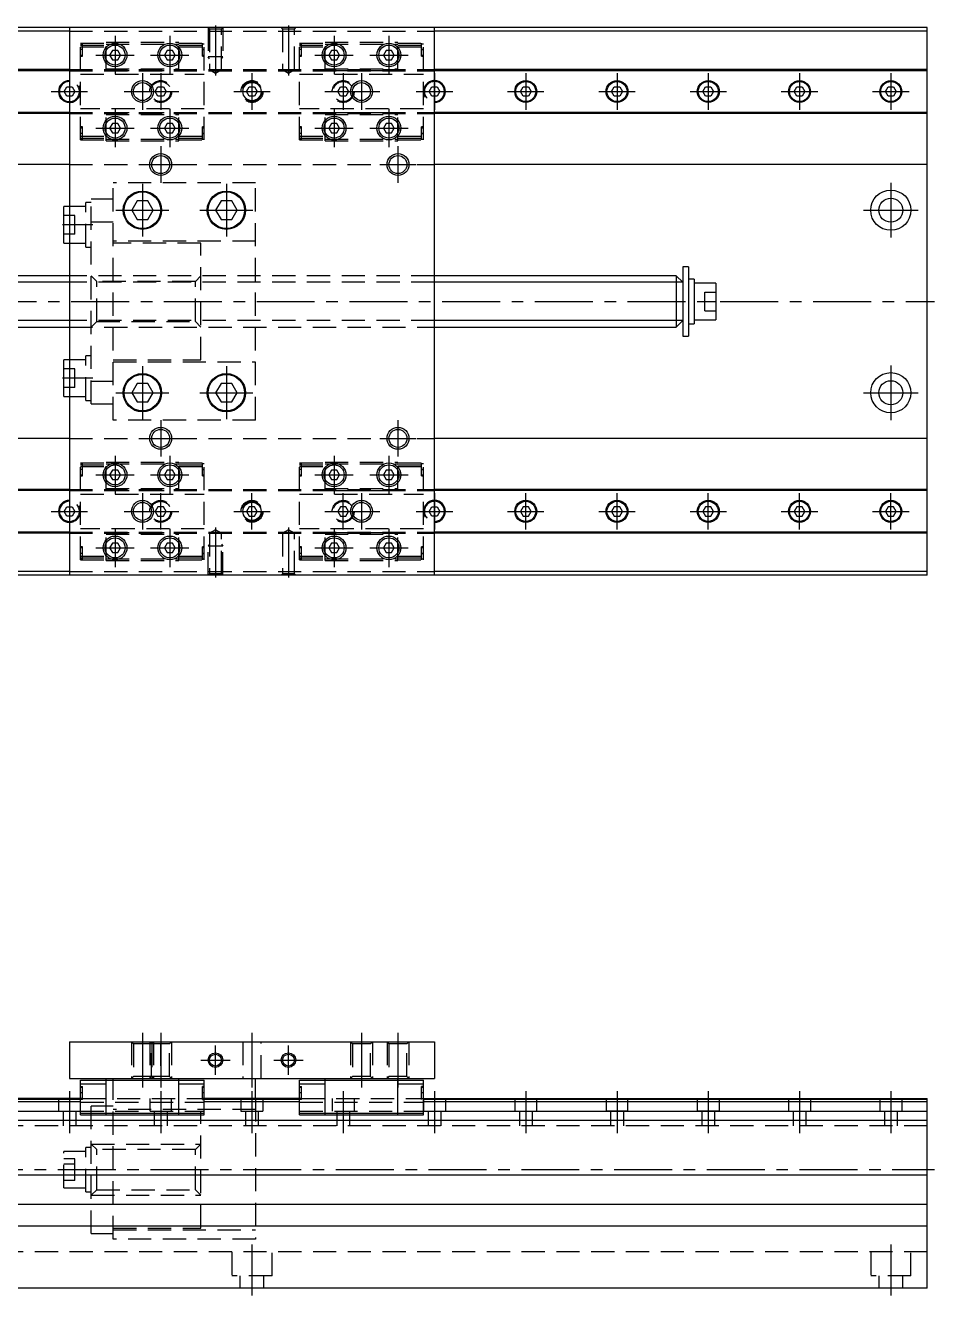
# Model space of a CAD drawing. Extents: x -2 to 749, y -8 to 363.
# Drawn here: x 500.3 to 749.4, y 15.5 to 363.4 of the extents above; entities that cross this region are included whole.
import ezdxf

# ---------------------------------------------------------------- set-up
doc = ezdxf.new("R2010")
doc.units = 0
doc.header["$LTSCALE"] = 0.5
doc.linetypes.add('CENTER', pattern=[50.8, 31.75, -6.35, 6.35, -6.35])
doc.linetypes.add('DASHED', pattern=[19.05, 12.7, -6.35])
for name, color, linetype in [('MSM_CENTER', 1, 'CENTER'), ('MSM_CONTINUOUS', 7, 'CONTINUOUS'), ('MSM_DASHED', 4, 'DASHED'), ('MSM_NARROW', 5, 'CONTINUOUS')]:
    doc.layers.add(name, color=color, linetype=linetype)

msp = doc.modelspace()

# ---------------------------------------------------------------- linework, layer by layer
at = {"layer": 'MSM_CENTER'}
for p, q in [((552.36, 363.44), (552.36, 349.76)), ((572.36, 363.44), (572.36, 349.76)), ((524.86, 360.57), (524.86, 350.07)), ((539.86, 360.57), (539.86, 350.07)), ((584.86, 360.57), (584.86, 350.07)), ((599.86, 360.57), (599.86, 350.07)), ((515.93, 356.82), (515.38, 356.82)), ((519.61, 355.32), (530.11, 355.32)), ((534.61, 355.32), (545.11, 355.32)), ((549.33, 356.82), (548.78, 356.82)), ((575.93, 356.82), (575.38, 356.82)), ((579.61, 355.32), (590.11, 355.32)), ((594.61, 355.32), (605.11, 355.32)), ((609.33, 356.82), (608.78, 356.82)), ((512.36, 350.32), (512.36, 340.32)), ((532.36, 350.32), (532.36, 340.32)), ((537.36, 350.32), (537.36, 340.32)), ((562.36, 350.32), (562.36, 340.32)), ((587.36, 350.32), (587.36, 340.32)), ((592.36, 350.32), (592.36, 340.32)), ((612.36, 350.32), (612.36, 340.32)), ((637.36, 350.32), (637.36, 340.32)), ((662.36, 350.32), (662.36, 340.32)), ((687.36, 350.32), (687.36, 340.32)), ((712.36, 350.32), (712.36, 340.32)), ((737.36, 350.32), (737.36, 340.32)), ((507.36, 345.32), (517.36, 345.32)), ((527.36, 345.32), (542.36, 345.32)), ((557.36, 345.32), (567.36, 345.32)), ((582.36, 345.32), (597.36, 345.32)), ((607.36, 345.32), (617.36, 345.32)), ((632.36, 345.32), (642.36, 345.32)), ((657.36, 345.32), (667.36, 345.32)), ((682.36, 345.32), (692.36, 345.32)), ((707.36, 345.32), (717.36, 345.32)), ((732.36, 345.32), (742.36, 345.32)), ((524.86, 340.57), (524.86, 330.07)), ((539.86, 340.57), (539.86, 330.07)), ((584.86, 340.57), (584.86, 330.07)), ((599.86, 340.57), (599.86, 330.07)), ((519.61, 335.32), (530.11, 335.32)), ((534.61, 335.32), (545.11, 335.32)), ((579.61, 335.32), (590.11, 335.32)), ((594.61, 335.32), (605.11, 335.32)), ((515.93, 333.82), (515.38, 333.82)), ((549.33, 333.82), (548.78, 333.82)), ((575.93, 333.82), (575.38, 333.82)), ((609.33, 333.82), (608.78, 333.82)), ((537.36, 330.32), (537.36, 320.32)), ((602.36, 330.32), (602.36, 320.32)), ((532.36, 325.32), (542.36, 325.32)), ((597.36, 325.32), (607.36, 325.32)), ((737.36, 320.32), (737.36, 305.32)), ((532.36, 320.07), (532.36, 305.57)), ((555.36, 320.07), (555.36, 305.57)), ((525.11, 312.82), (539.61, 312.82)), ((548.11, 312.82), (562.61, 312.82)), ((729.86, 312.82), (744.86, 312.82)), ((518.73, 308.82), (510.48, 308.82)), ((284.26, 287.82), (749.36, 287.82)), ((532.36, 270.07), (532.36, 255.57)), ((555.36, 270.07), (555.36, 255.57)), ((737.36, 270.32), (737.36, 255.32)), ((518.73, 266.82), (510.48, 266.82)), ((525.11, 262.82), (539.61, 262.82)), ((548.11, 262.82), (562.61, 262.82)), ((729.86, 262.82), (744.86, 262.82)), ((537.36, 255.32), (537.36, 245.32)), ((602.36, 255.32), (602.36, 245.32)), ((532.36, 250.32), (542.36, 250.32)), ((597.36, 250.32), (607.36, 250.32)), ((524.86, 245.57), (524.86, 235.07)), ((539.86, 245.57), (539.86, 235.07)), ((584.86, 245.57), (584.86, 235.07)), ((599.86, 245.57), (599.86, 235.07)), ((515.93, 241.82), (515.38, 241.82)), ((519.61, 240.32), (530.11, 240.32)), ((534.61, 240.32), (545.11, 240.32)), ((549.33, 241.82), (548.78, 241.82)), ((575.93, 241.82), (575.38, 241.82)), ((579.61, 240.32), (590.11, 240.32)), ((594.61, 240.32), (605.11, 240.32)), ((609.33, 241.82), (608.78, 241.82)), ((512.36, 235.32), (512.36, 225.32)), ((532.36, 235.32), (532.36, 225.32)), ((537.36, 225.32), (537.36, 235.32)), ((562.36, 225.32), (562.36, 235.32)), ((587.36, 225.32), (587.36, 235.32)), ((592.36, 235.32), (592.36, 225.32)), ((612.36, 235.32), (612.36, 225.32)), ((637.36, 225.32), (637.36, 235.32)), ((662.36, 225.32), (662.36, 235.32)), ((687.36, 225.32), (687.36, 235.32)), ((712.36, 225.32), (712.36, 235.32)), ((737.36, 225.32), (737.36, 235.32)), ((507.36, 230.32), (517.36, 230.32)), ((527.36, 230.32), (542.36, 230.32)), ((557.36, 230.32), (567.36, 230.32)), ((582.36, 230.32), (597.36, 230.32)), ((607.36, 230.32), (617.36, 230.32)), ((632.36, 230.32), (642.36, 230.32)), ((657.36, 230.32), (667.36, 230.32)), ((682.36, 230.32), (692.36, 230.32)), ((707.36, 230.32), (717.36, 230.32)), ((732.36, 230.32), (742.36, 230.32)), ((524.86, 225.57), (524.86, 215.07)), ((539.86, 225.57), (539.86, 215.07)), ((552.36, 225.87), (552.36, 212.19)), ((572.36, 225.87), (572.36, 212.19)), ((584.86, 225.57), (584.86, 215.07)), ((599.86, 225.57), (599.86, 215.07)), ((519.61, 220.32), (530.11, 220.32)), ((534.61, 220.32), (545.11, 220.32)), ((579.61, 220.32), (590.11, 220.32)), ((594.61, 220.32), (605.11, 220.32)), ((515.93, 218.82), (515.38, 218.82)), ((549.33, 218.82), (548.78, 218.82)), ((575.93, 218.82), (575.38, 218.82)), ((609.33, 218.82), (608.78, 218.82)), ((532.36, 87.5), (532.36, 72.5)), ((537.36, 87.5), (537.36, 72.5)), ((562.36, 87.5), (562.36, 72.5)), ((592.36, 87.5), (592.36, 72.5)), ((602.36, 87.5), (602.36, 72.5)), ((552.36, 76), (552.36, 84)), ((572.36, 76), (572.36, 84)), ((548.36, 80), (556.36, 80)), ((568.36, 80), (576.36, 80)), ((512.36, 71.5), (512.36, 60)), ((515.93, 71), (515.38, 71)), ((537.36, 71.5), (537.36, 60)), ((549.33, 71), (548.78, 71)), ((562.36, 71.5), (562.36, 60)), ((575.93, 71), (575.38, 71)), ((587.36, 71.5), (587.36, 60)), ((609.33, 71), (608.78, 71)), ((612.36, 71.5), (612.36, 60)), ((637.36, 71.5), (637.36, 60)), ((662.36, 71.5), (662.36, 60)), ((687.36, 71.5), (687.36, 60)), ((712.36, 71.5), (712.36, 60)), ((737.36, 71.5), (737.36, 60)), ((305.96, 50), (749.36, 50)), ((562.36, 29.5), (562.36, 15.5)), ((737.36, 29.5), (737.36, 15.5))]:
    msp.add_line(p, q, dxfattribs=at)
at = {"layer": 'MSM_CONTINUOUS'}
for p, q in [((747.36, 362.82), (377.41, 362.82)), ((512.36, 362.82), (512.36, 212.82)), ((612.36, 212.82), (612.36, 362.82)), ((747.36, 212.82), (747.36, 362.82)), ((512.36, 361.82), (377.36, 361.82)), ((747.36, 361.82), (612.36, 361.82)), ((524.12, 356.6), (523.38, 355.32)), ((523.38, 355.32), (524.12, 354.04)), ((525.59, 356.6), (524.12, 356.6)), ((526.33, 355.32), (525.59, 356.6)), ((525.59, 354.04), (526.33, 355.32)), ((539.12, 356.6), (538.38, 355.32)), ((538.38, 355.32), (539.12, 354.04)), ((540.59, 356.6), (539.12, 356.6)), ((541.33, 355.32), (540.59, 356.6)), ((540.59, 354.04), (541.33, 355.32)), ((584.12, 356.6), (583.38, 355.32)), ((583.38, 355.32), (584.12, 354.04)), ((585.59, 356.6), (584.12, 356.6)), ((586.33, 355.32), (585.59, 356.6)), ((585.59, 354.04), (586.33, 355.32)), ((599.12, 356.6), (598.38, 355.32)), ((598.38, 355.32), (599.12, 354.04)), ((600.59, 356.6), (599.12, 356.6)), ((601.33, 355.32), (600.59, 356.6)), ((600.59, 354.04), (601.33, 355.32)), ((524.12, 354.04), (525.59, 354.04)), ((539.12, 354.04), (540.59, 354.04)), ((584.12, 354.04), (585.59, 354.04)), ((599.12, 354.04), (600.59, 354.04)), ((512.36, 351.32), (377.36, 351.32)), ((512.36, 351.02), (377.36, 351.02)), ((747.36, 351.32), (612.36, 351.32)), ((747.31, 351.02), (612.36, 351.02)), ((747.31, 339.32), (747.31, 351.32)), ((510.88, 345.32), (511.62, 346.6)), ((511.62, 344.04), (510.88, 345.32)), ((511.62, 346.6), (512.36, 346.6)), ((612.36, 346.6), (613.09, 346.6)), ((613.09, 346.6), (613.83, 345.32)), ((613.83, 345.32), (613.09, 344.04)), ((635.88, 345.32), (636.62, 346.6)), ((636.62, 344.04), (635.88, 345.32)), ((636.62, 346.6), (638.09, 346.6)), ((638.09, 346.6), (638.83, 345.32)), ((638.83, 345.32), (638.09, 344.04)), ((660.88, 345.32), (661.62, 346.6)), ((661.62, 344.04), (660.88, 345.32)), ((661.62, 346.6), (663.09, 346.6)), ((663.09, 346.6), (663.83, 345.32)), ((663.83, 345.32), (663.09, 344.04)), ((685.88, 345.32), (686.62, 346.6)), ((686.62, 344.04), (685.88, 345.32)), ((686.62, 346.6), (688.09, 346.6)), ((688.09, 346.6), (688.83, 345.32)), ((688.83, 345.32), (688.09, 344.04)), ((710.88, 345.32), (711.62, 346.6)), ((711.62, 344.04), (710.88, 345.32)), ((711.62, 346.6), (713.09, 346.6)), ((713.09, 346.6), (713.83, 345.32)), ((713.83, 345.32), (713.09, 344.04)), ((735.88, 345.32), (736.62, 346.6)), ((736.62, 344.04), (735.88, 345.32)), ((736.62, 346.6), (738.09, 346.6)), ((738.09, 346.6), (738.83, 345.32)), ((738.83, 345.32), (738.09, 344.04)), ((512.36, 344.04), (511.62, 344.04)), ((613.09, 344.04), (612.36, 344.04)), ((638.09, 344.04), (636.62, 344.04)), ((663.09, 344.04), (661.62, 344.04)), ((688.09, 344.04), (686.62, 344.04)), ((713.09, 344.04), (711.62, 344.04)), ((738.09, 344.04), (736.62, 344.04)), ((512.36, 339.62), (377.36, 339.62)), ((512.36, 339.32), (377.36, 339.32)), ((747.31, 339.62), (612.36, 339.62)), ((747.31, 339.32), (612.36, 339.32)), ((524.12, 336.6), (523.38, 335.32)), ((523.38, 335.32), (524.12, 334.04)), ((525.59, 336.6), (524.12, 336.6)), ((524.12, 334.04), (525.59, 334.04)), ((526.33, 335.32), (525.59, 336.6)), ((525.59, 334.04), (526.33, 335.32)), ((539.12, 336.6), (538.38, 335.32)), ((538.38, 335.32), (539.12, 334.04)), ((540.59, 336.6), (539.12, 336.6)), ((539.12, 334.04), (540.59, 334.04)), ((541.33, 335.32), (540.59, 336.6)), ((540.59, 334.04), (541.33, 335.32)), ((584.12, 336.6), (583.38, 335.32)), ((583.38, 335.32), (584.12, 334.04)), ((585.59, 336.6), (584.12, 336.6)), ((584.12, 334.04), (585.59, 334.04)), ((586.33, 335.32), (585.59, 336.6)), ((585.59, 334.04), (586.33, 335.32)), ((599.12, 336.6), (598.38, 335.32)), ((598.38, 335.32), (599.12, 334.04)), ((600.59, 336.6), (599.12, 336.6)), ((599.12, 334.04), (600.59, 334.04)), ((601.33, 335.32), (600.59, 336.6)), ((600.59, 334.04), (601.33, 335.32)), ((512.36, 325.32), (377.36, 325.32)), ((747.36, 325.32), (612.36, 325.32)), ((510.86, 303.82), (510.86, 313.82)), ((512.36, 313.82), (510.86, 313.82)), ((530.89, 315.36), (529.42, 312.82)), ((533.82, 315.36), (530.89, 315.36)), ((535.29, 312.82), (533.82, 315.36)), ((553.89, 315.36), (552.42, 312.82)), ((556.82, 315.36), (553.89, 315.36)), ((558.29, 312.82), (556.82, 315.36)), ((529.42, 312.82), (530.89, 310.28)), ((530.89, 310.28), (533.82, 310.28)), ((533.82, 310.28), (535.29, 312.82)), ((552.42, 312.82), (553.89, 310.28)), ((553.89, 310.28), (556.82, 310.28)), ((556.82, 310.28), (558.29, 312.82)), ((510.86, 303.82), (512.36, 303.82)), ((680.36, 297.32), (680.36, 278.32)), ((681.96, 297.32), (680.36, 297.32)), ((681.96, 297.32), (681.96, 278.32)), ((512.36, 294.82), (377.36, 294.82)), ((678.61, 294.82), (612.36, 294.82)), ((680.36, 293.07), (678.61, 294.82)), ((678.61, 294.82), (678.61, 280.82)), ((683.46, 293.92), (681.96, 293.92)), ((683.46, 293.92), (683.46, 281.72)), ((689.46, 292.82), (683.46, 292.82)), ((689.46, 292.82), (689.46, 282.82)), ((678.61, 280.82), (680.36, 282.57)), ((683.46, 282.82), (689.46, 282.82)), ((377.36, 280.82), (512.36, 280.82)), ((612.36, 280.82), (678.61, 280.82)), ((681.96, 281.72), (683.46, 281.72)), ((680.36, 278.32), (681.96, 278.32)), ((510.86, 261.82), (510.86, 271.82)), ((512.36, 271.82), (510.86, 271.82)), ((530.89, 265.36), (529.42, 262.82)), ((533.82, 265.36), (530.89, 265.36)), ((535.29, 262.82), (533.82, 265.36)), ((553.89, 265.36), (552.42, 262.82)), ((556.82, 265.36), (553.89, 265.36)), ((558.29, 262.82), (556.82, 265.36)), ((510.86, 261.82), (512.36, 261.82)), ((529.42, 262.82), (530.89, 260.28)), ((533.82, 260.28), (535.29, 262.82)), ((552.42, 262.82), (553.89, 260.28)), ((556.82, 260.28), (558.29, 262.82)), ((530.89, 260.28), (533.82, 260.28)), ((553.89, 260.28), (556.82, 260.28)), ((512.36, 250.32), (377.36, 250.32)), ((747.36, 250.32), (612.36, 250.32)), ((524.12, 241.6), (523.38, 240.32)), ((523.38, 240.32), (524.12, 239.04)), ((525.59, 241.6), (524.12, 241.6)), ((526.33, 240.32), (525.59, 241.6)), ((525.59, 239.04), (526.33, 240.32)), ((539.12, 241.6), (538.38, 240.32)), ((538.38, 240.32), (539.12, 239.04)), ((540.59, 241.6), (539.12, 241.6)), ((541.33, 240.32), (540.59, 241.6)), ((540.59, 239.04), (541.33, 240.32)), ((584.12, 241.6), (583.38, 240.32)), ((583.38, 240.32), (584.12, 239.04)), ((585.59, 241.6), (584.12, 241.6)), ((586.33, 240.32), (585.59, 241.6)), ((585.59, 239.04), (586.33, 240.32)), ((599.12, 241.6), (598.38, 240.32)), ((598.38, 240.32), (599.12, 239.04)), ((600.59, 241.6), (599.12, 241.6)), ((601.33, 240.32), (600.59, 241.6)), ((600.59, 239.04), (601.33, 240.32)), ((524.12, 239.04), (525.59, 239.04)), ((539.12, 239.04), (540.59, 239.04)), ((584.12, 239.04), (585.59, 239.04)), ((599.12, 239.04), (600.59, 239.04)), ((512.36, 236.32), (377.36, 236.32)), ((512.36, 236.02), (377.36, 236.02)), ((747.31, 236.32), (612.36, 236.32)), ((747.31, 236.02), (612.36, 236.02)), ((747.31, 224.32), (747.31, 236.32)), ((510.88, 230.32), (511.62, 231.6)), ((511.62, 229.04), (510.88, 230.32)), ((511.62, 231.6), (512.36, 231.6)), ((612.36, 231.6), (613.09, 231.6)), ((613.09, 231.6), (613.83, 230.32)), ((613.83, 230.32), (613.09, 229.04)), ((636.62, 231.6), (635.88, 230.32)), ((635.88, 230.32), (636.62, 229.04)), ((638.09, 231.6), (636.62, 231.6)), ((638.83, 230.32), (638.09, 231.6)), ((638.09, 229.04), (638.83, 230.32)), ((661.62, 231.6), (660.88, 230.32)), ((660.88, 230.32), (661.62, 229.04)), ((663.09, 231.6), (661.62, 231.6)), ((663.83, 230.32), (663.09, 231.6)), ((663.09, 229.04), (663.83, 230.32)), ((686.62, 231.6), (685.88, 230.32)), ((685.88, 230.32), (686.62, 229.04)), ((688.09, 231.6), (686.62, 231.6)), ((688.83, 230.32), (688.09, 231.6)), ((688.09, 229.04), (688.83, 230.32)), ((711.62, 231.6), (710.88, 230.32)), ((710.88, 230.32), (711.62, 229.04)), ((713.09, 231.6), (711.62, 231.6)), ((713.83, 230.32), (713.09, 231.6)), ((713.09, 229.04), (713.83, 230.32)), ((736.62, 231.6), (735.88, 230.32)), ((735.88, 230.32), (736.62, 229.04)), ((738.09, 231.6), (736.62, 231.6)), ((738.83, 230.32), (738.09, 231.6)), ((738.09, 229.04), (738.83, 230.32)), ((512.36, 229.04), (511.62, 229.04)), ((613.09, 229.04), (612.36, 229.04)), ((636.62, 229.04), (638.09, 229.04)), ((661.62, 229.04), (663.09, 229.04)), ((686.62, 229.04), (688.09, 229.04)), ((711.62, 229.04), (713.09, 229.04)), ((736.62, 229.04), (738.09, 229.04)), ((512.36, 224.62), (377.36, 224.62)), ((512.36, 224.32), (377.36, 224.32)), ((747.31, 224.62), (612.36, 224.62)), ((747.36, 224.32), (612.36, 224.32)), ((524.12, 221.6), (523.38, 220.32)), ((523.38, 220.32), (524.12, 219.04)), ((525.59, 221.6), (524.12, 221.6)), ((526.33, 220.32), (525.59, 221.6)), ((525.59, 219.04), (526.33, 220.32)), ((539.12, 221.6), (538.38, 220.32)), ((538.38, 220.32), (539.12, 219.04)), ((540.59, 221.6), (539.12, 221.6)), ((541.33, 220.32), (540.59, 221.6)), ((540.59, 219.04), (541.33, 220.32)), ((584.12, 221.6), (583.38, 220.32)), ((583.38, 220.32), (584.12, 219.04)), ((585.59, 221.6), (584.12, 221.6)), ((586.33, 220.32), (585.59, 221.6)), ((585.59, 219.04), (586.33, 220.32)), ((599.12, 221.6), (598.38, 220.32)), ((598.38, 220.32), (599.12, 219.04)), ((600.59, 221.6), (599.12, 221.6)), ((601.33, 220.32), (600.59, 221.6)), ((600.59, 219.04), (601.33, 220.32)), ((524.12, 219.04), (525.59, 219.04)), ((539.12, 219.04), (540.59, 219.04)), ((584.12, 219.04), (585.59, 219.04)), ((599.12, 219.04), (600.59, 219.04)), ((512.36, 213.82), (377.36, 213.82)), ((747.36, 212.82), (377.41, 212.82)), ((747.36, 213.82), (612.36, 213.82)), ((512.36, 85), (512.36, 75)), ((512.36, 85), (612.36, 85)), ((612.36, 85), (612.36, 75)), ((512.36, 75), (612.36, 75)), ((515.41, 74.5), (549.31, 74.5)), ((515.41, 65), (515.41, 74.5)), ((515.41, 73.5), (522.41, 73.5)), ((522.41, 65), (522.41, 75)), ((542.31, 65), (542.31, 75)), ((542.31, 73.5), (549.31, 73.5)), ((549.31, 65), (549.31, 74.5)), ((563.36, 69.5), (563.36, 75)), ((575.41, 65), (575.41, 74.5)), ((575.41, 74.5), (609.31, 74.5)), ((575.41, 73.5), (582.41, 73.5)), ((582.41, 65), (582.41, 75)), ((602.31, 65), (602.31, 75)), ((602.31, 73.5), (609.31, 73.5)), ((609.31, 65), (609.31, 74.5)), ((515.41, 72.8), (515.91, 72.8)), ((515.91, 72.5), (515.41, 72.5)), ((515.91, 69.2), (515.91, 72.8)), ((548.81, 69.2), (548.81, 72.8)), ((549.31, 72.8), (548.81, 72.8)), ((549.31, 72.5), (548.81, 72.5)), ((575.41, 72.8), (575.91, 72.8)), ((575.91, 72.5), (575.41, 72.5)), ((575.91, 69.2), (575.91, 72.8)), ((609.31, 72.8), (608.81, 72.8)), ((608.81, 69.2), (608.81, 72.8)), ((609.31, 72.5), (608.81, 72.5)), ((515.91, 69.5), (377.36, 69.5)), ((515.91, 69.2), (377.36, 69.2)), ((515.41, 68.55), (377.36, 68.55)), ((515.91, 69.2), (515.41, 69.2)), ((575.91, 69.5), (548.81, 69.5)), ((548.81, 69.2), (549.31, 69.2)), ((575.41, 69.2), (549.31, 69.2)), ((575.41, 68.55), (549.31, 68.55)), ((575.91, 69.2), (575.41, 69.2)), ((608.81, 69.5), (747.31, 69.5)), ((747.31, 69.2), (609.31, 69.2)), ((747.31, 68.55), (609.31, 68.55)), ((747.31, 63.5), (747.31, 69.5)), ((515.41, 65.95), (377.36, 65.95)), ((747.36, 63.5), (377.36, 63.5)), ((515.41, 65.5), (549.31, 65.5)), ((515.41, 65), (549.31, 65)), ((575.41, 65.5), (609.31, 65.5)), ((575.41, 65), (609.31, 65)), ((747.31, 65.95), (609.31, 65.95)), ((747.36, 17.5), (747.36, 63.5)), ((747.36, 48.5), (377.36, 48.5)), ((377.36, 40.5), (747.36, 40.5)), ((747.36, 34.5), (377.36, 34.5)), ((747.36, 17.5), (377.36, 17.5))]:
    msp.add_line(p, q, dxfattribs=at)
for centre, radius in [((524.86, 355.32), 3.25), ((539.86, 355.32), 3.25), ((584.86, 355.32), 3.25), ((599.86, 355.32), 3.25), ((524.86, 355.32), 2.75), ((539.86, 355.32), 2.75), ((584.86, 355.32), 2.75), ((599.86, 355.32), 2.75), ((637.36, 345.32), 3), ((637.36, 345.32), 2.75), ((662.36, 345.32), 3), ((662.36, 345.32), 2.75), ((687.36, 345.32), 3), ((687.36, 345.32), 2.75), ((712.36, 345.32), 3), ((712.36, 345.32), 2.75), ((737.36, 345.32), 3), ((737.36, 345.32), 2.75), ((532.36, 345.32), 2.46), ((562.36, 345.32), 2.5), ((592.36, 345.32), 2.46), ((524.86, 335.32), 3.25), ((524.86, 335.32), 2.75), ((539.86, 335.32), 3.25), ((539.86, 335.32), 2.75), ((584.86, 335.32), 3.25), ((584.86, 335.32), 2.75), ((599.86, 335.32), 3.25), ((599.86, 335.32), 2.75), ((537.36, 325.32), 2.46), ((602.36, 325.32), 2.46), ((532.36, 312.82), 5.25), ((532.36, 312.82), 5), ((555.36, 312.82), 5.25), ((555.36, 312.82), 5), ((737.36, 312.82), 5.5), ((737.36, 312.82), 3.3), ((532.36, 262.82), 5.25), ((555.36, 262.82), 5.25), ((737.36, 262.82), 5.5), ((532.36, 262.82), 5), ((555.36, 262.82), 5), ((737.36, 262.82), 3.3), ((537.36, 250.32), 2.46), ((602.36, 250.32), 2.46), ((524.86, 240.32), 3.25), ((539.86, 240.32), 3.25), ((584.86, 240.32), 3.25), ((599.86, 240.32), 3.25), ((524.86, 240.32), 2.75), ((539.86, 240.32), 2.75), ((584.86, 240.32), 2.75), ((599.86, 240.32), 2.75), ((637.36, 230.32), 3), ((662.36, 230.32), 3), ((687.36, 230.32), 3), ((712.36, 230.32), 3), ((737.36, 230.32), 3), ((532.36, 230.32), 2.46), ((562.36, 230.32), 2.5), ((592.36, 230.32), 2.46), ((637.36, 230.32), 2.75), ((662.36, 230.32), 2.75), ((687.36, 230.32), 2.75), ((712.36, 230.32), 2.75), ((737.36, 230.32), 2.75), ((524.86, 220.32), 3.25), ((524.86, 220.32), 2.75), ((539.86, 220.32), 3.25), ((539.86, 220.32), 2.75), ((584.86, 220.32), 3.25), ((584.86, 220.32), 2.75), ((599.86, 220.32), 3.25), ((599.86, 220.32), 2.75), ((552.36, 80), 1.62), ((572.36, 80), 1.62)]:
    msp.add_circle(centre, radius, dxfattribs=at)
for centre, radius, start, end in [((512.36, 345.32), 3, 90, 270), ((512.36, 345.32), 2.75, 90, 270), ((612.36, 345.32), 3, 270, 90), ((612.36, 345.32), 2.75, 270, 90), ((512.36, 230.32), 3, 90, 270), ((612.36, 230.32), 3, 270, 90), ((512.36, 230.32), 2.75, 90, 270), ((612.36, 230.32), 2.75, 270, 90)]:
    msp.add_arc(centre, radius, start, end, dxfattribs=at)
at = {"layer": 'MSM_DASHED'}
for p, q in [((550.36, 362.82), (550.73, 362.44)), ((550.36, 362.82), (550.36, 354.82)), ((550.73, 362.44), (550.73, 351.32)), ((553.98, 362.44), (550.73, 362.44)), ((553.98, 362.44), (554.36, 362.82)), ((553.98, 351.32), (553.98, 362.44)), ((554.36, 362.82), (554.36, 354.82)), ((570.36, 362.82), (570.73, 362.44)), ((570.73, 362.44), (570.73, 351.32)), ((573.98, 362.44), (570.73, 362.44)), ((573.98, 362.44), (574.36, 362.82)), ((573.98, 351.32), (573.98, 362.44)), ((512.36, 361.82), (612.36, 361.82)), ((515.41, 332.07), (515.41, 358.57)), ((515.41, 358.57), (522.41, 358.57)), ((515.91, 355.02), (515.91, 358.57)), ((522.41, 358.82), (542.31, 358.82)), ((522.41, 351.07), (522.41, 358.82)), ((542.31, 351.07), (542.31, 358.82)), ((542.31, 358.57), (549.31, 358.57)), ((548.81, 355.02), (548.81, 358.57)), ((549.31, 332.07), (549.31, 358.57)), ((575.41, 358.57), (582.41, 358.57)), ((575.41, 332.07), (575.41, 358.57)), ((575.91, 355.02), (575.91, 358.57)), ((582.41, 358.82), (602.31, 358.82)), ((582.41, 351.07), (582.41, 358.82)), ((602.31, 351.07), (602.31, 358.82)), ((602.31, 358.57), (609.31, 358.57)), ((608.81, 355.02), (608.81, 358.57)), ((609.31, 332.07), (609.31, 358.57)), ((515.91, 358.32), (515.41, 358.32)), ((515.41, 358.07), (522.41, 358.07)), ((515.41, 357.57), (522.41, 357.57)), ((515.91, 356.82), (515.41, 356.82)), ((515.41, 355.32), (515.91, 355.32)), ((515.41, 355.02), (515.91, 355.02)), ((522.41, 358.32), (542.31, 358.32)), ((542.31, 358.07), (549.31, 358.07)), ((542.31, 357.57), (549.31, 357.57)), ((549.31, 358.32), (548.81, 358.32)), ((548.81, 356.82), (549.31, 356.82)), ((548.81, 355.32), (549.31, 355.32)), ((548.81, 355.02), (549.31, 355.02)), ((575.91, 358.32), (575.41, 358.32)), ((575.41, 358.07), (582.41, 358.07)), ((575.41, 357.57), (582.41, 357.57)), ((575.91, 356.82), (575.41, 356.82)), ((575.41, 355.32), (575.91, 355.32)), ((575.41, 355.02), (575.91, 355.02)), ((582.41, 358.32), (602.31, 358.32)), ((602.31, 358.07), (609.31, 358.07)), ((602.31, 357.57), (609.31, 357.57)), ((609.31, 358.32), (608.81, 358.32)), ((608.81, 356.82), (609.31, 356.82)), ((608.81, 355.32), (609.31, 355.32)), ((608.81, 355.02), (609.31, 355.02)), ((522.41, 351.57), (542.31, 351.57)), ((554.36, 354.82), (550.36, 354.82)), ((550.73, 354.32), (550.36, 354.82)), ((553.98, 354.32), (554.36, 354.82)), ((582.41, 351.57), (602.31, 351.57)), ((512.36, 351.32), (612.36, 351.32)), ((512.36, 351.02), (612.36, 351.02)), ((512.36, 348.47), (512.36, 342.17)), ((515.41, 350.07), (549.31, 350.07)), ((522.41, 351.07), (542.31, 351.07)), ((550.73, 351.32), (552.36, 350.38)), ((552.36, 350.38), (553.98, 351.32)), ((570.73, 351.32), (572.36, 350.38)), ((572.36, 350.38), (573.98, 351.32)), ((575.41, 350.07), (609.31, 350.07)), ((582.41, 351.07), (602.31, 351.07)), ((512.36, 346.6), (513.09, 346.6)), ((513.09, 346.6), (513.83, 345.32)), ((513.83, 345.32), (513.09, 344.04)), ((535.88, 345.32), (536.62, 346.6)), ((536.62, 344.04), (535.88, 345.32)), ((536.62, 346.6), (538.09, 346.6)), ((538.09, 346.6), (538.83, 345.32)), ((538.83, 345.32), (538.09, 344.04)), ((560.88, 345.32), (561.62, 346.6)), ((561.62, 344.04), (560.88, 345.32)), ((561.62, 346.6), (563.09, 346.6)), ((563.09, 346.6), (563.83, 345.32)), ((563.83, 345.32), (563.09, 344.04)), ((585.88, 345.32), (586.62, 346.6)), ((586.62, 344.04), (585.88, 345.32)), ((586.62, 346.6), (588.09, 346.6)), ((588.09, 346.6), (588.83, 345.32)), ((588.83, 345.32), (588.09, 344.04)), ((610.88, 345.32), (611.62, 346.6)), ((611.62, 344.04), (610.88, 345.32)), ((611.62, 346.6), (612.36, 346.6)), ((513.09, 344.04), (512.36, 344.04)), ((538.09, 344.04), (536.62, 344.04)), ((563.09, 344.04), (561.62, 344.04)), ((588.09, 344.04), (586.62, 344.04)), ((612.36, 344.04), (611.62, 344.04)), ((512.36, 339.62), (612.36, 339.62)), ((512.36, 339.32), (612.36, 339.32)), ((549.31, 340.57), (515.41, 340.57)), ((522.41, 339.57), (542.31, 339.57)), ((522.41, 331.82), (522.41, 339.57)), ((522.41, 339.07), (542.31, 339.07)), ((542.31, 331.82), (542.31, 339.57)), ((609.31, 340.57), (575.41, 340.57)), ((582.41, 339.57), (602.31, 339.57)), ((582.41, 331.82), (582.41, 339.57)), ((582.41, 339.07), (602.31, 339.07)), ((602.31, 331.82), (602.31, 339.57)), ((515.91, 335.62), (515.41, 335.62)), ((515.91, 335.32), (515.41, 335.32)), ((515.91, 332.07), (515.91, 335.62)), ((548.81, 332.07), (548.81, 335.62)), ((549.31, 335.62), (548.81, 335.62)), ((549.31, 335.32), (548.81, 335.32)), ((575.91, 335.62), (575.41, 335.62)), ((575.91, 335.32), (575.41, 335.32)), ((575.91, 332.07), (575.91, 335.62)), ((608.81, 332.07), (608.81, 335.62)), ((609.31, 335.62), (608.81, 335.62)), ((609.31, 335.32), (608.81, 335.32)), ((515.91, 333.82), (515.41, 333.82)), ((515.41, 333.07), (522.41, 333.07)), ((515.41, 332.57), (522.41, 332.57)), ((515.41, 332.32), (515.91, 332.32)), ((515.41, 332.07), (522.41, 332.07)), ((522.41, 332.32), (542.31, 332.32)), ((522.41, 331.82), (542.31, 331.82)), ((542.31, 333.07), (549.31, 333.07)), ((542.31, 332.57), (549.31, 332.57)), ((542.31, 332.07), (549.31, 332.07)), ((548.81, 333.82), (549.31, 333.82)), ((548.81, 332.32), (549.31, 332.32)), ((575.91, 333.82), (575.41, 333.82)), ((575.41, 333.07), (582.41, 333.07)), ((575.41, 332.57), (582.41, 332.57)), ((575.41, 332.32), (575.91, 332.32)), ((575.41, 332.07), (582.41, 332.07)), ((582.41, 332.32), (602.31, 332.32)), ((582.41, 331.82), (602.31, 331.82)), ((602.31, 333.07), (609.31, 333.07)), ((602.31, 332.57), (609.31, 332.57)), ((602.31, 332.07), (609.31, 332.07)), ((608.81, 333.82), (609.31, 333.82)), ((608.81, 332.32), (609.31, 332.32)), ((512.36, 325.32), (612.36, 325.32)), ((563.36, 320.32), (524.36, 320.32)), ((524.36, 255.32), (524.36, 320.32)), ((563.36, 255.32), (563.36, 320.32)), ((516.86, 313.82), (512.36, 313.82)), ((516.86, 302.72), (516.86, 314.92)), ((518.36, 314.92), (516.86, 314.92)), ((524.36, 315.82), (518.36, 315.82)), ((518.36, 259.82), (518.36, 315.82)), ((513.86, 311.36), (510.86, 311.36)), ((513.86, 306.28), (513.86, 311.36)), ((518.36, 309.67), (524.36, 309.67)), ((513.86, 308.82), (510.86, 308.82)), ((513.86, 306.28), (510.86, 306.28)), ((512.36, 303.82), (516.86, 303.82)), ((516.86, 302.72), (518.36, 302.72)), ((563.36, 304.32), (524.36, 304.32)), ((548.36, 303.82), (524.36, 303.82)), ((548.36, 271.82), (548.36, 303.82)), ((612.36, 294.82), (512.36, 294.82)), ((612.36, 293.07), (512.36, 293.07)), ((519.86, 293.32), (518.36, 294.82)), ((546.86, 293.32), (519.86, 293.32)), ((519.86, 282.32), (519.86, 293.32)), ((548.36, 294.82), (546.86, 293.32)), ((546.86, 282.32), (546.86, 293.32)), ((686.46, 290.36), (689.46, 290.36)), ((686.46, 285.28), (686.46, 290.36)), ((686.46, 287.82), (689.46, 287.82)), ((612.36, 282.57), (512.36, 282.57)), ((518.36, 280.82), (519.86, 282.32)), ((519.86, 282.32), (546.86, 282.32)), ((546.86, 282.32), (548.36, 280.82)), ((686.46, 285.28), (689.46, 285.28)), ((512.36, 280.82), (612.36, 280.82)), ((516.86, 271.82), (512.36, 271.82)), ((516.86, 260.72), (516.86, 272.92)), ((518.36, 272.92), (516.86, 272.92)), ((524.36, 271.82), (548.36, 271.82)), ((513.86, 269.36), (510.86, 269.36)), ((513.86, 264.28), (513.86, 269.36)), ((524.36, 271.32), (563.36, 271.32)), ((513.86, 266.82), (510.86, 266.82)), ((518.36, 265.96), (524.36, 265.96)), ((513.86, 264.28), (510.86, 264.28)), ((512.36, 261.82), (516.86, 261.82)), ((516.86, 260.72), (518.36, 260.72)), ((518.36, 259.82), (524.36, 259.82)), ((563.36, 255.32), (524.36, 255.32)), ((512.36, 250.32), (612.36, 250.32)), ((515.41, 243.57), (522.41, 243.57)), ((515.41, 217.07), (515.41, 243.57)), ((515.91, 240.02), (515.91, 243.57)), ((522.41, 243.82), (542.31, 243.82)), ((522.41, 236.07), (522.41, 243.82)), ((542.31, 236.07), (542.31, 243.82)), ((542.31, 243.57), (549.31, 243.57)), ((548.81, 240.02), (548.81, 243.57)), ((549.31, 217.07), (549.31, 243.57)), ((575.41, 243.57), (582.41, 243.57)), ((575.41, 217.07), (575.41, 243.57)), ((575.91, 240.02), (575.91, 243.57)), ((582.41, 243.82), (602.31, 243.82)), ((582.41, 236.07), (582.41, 243.82)), ((602.31, 236.07), (602.31, 243.82)), ((602.31, 243.57), (609.31, 243.57)), ((608.81, 240.02), (608.81, 243.57)), ((609.31, 217.07), (609.31, 243.57)), ((515.91, 243.32), (515.41, 243.32)), ((515.41, 243.07), (522.41, 243.07)), ((515.41, 242.57), (522.41, 242.57)), ((515.91, 241.82), (515.41, 241.82)), ((515.41, 240.32), (515.91, 240.32)), ((522.41, 243.32), (542.31, 243.32)), ((542.31, 243.07), (549.31, 243.07)), ((542.31, 242.57), (549.31, 242.57)), ((549.31, 243.32), (548.81, 243.32)), ((548.81, 241.82), (549.31, 241.82)), ((548.81, 240.32), (549.31, 240.32)), ((575.91, 243.32), (575.41, 243.32)), ((575.41, 243.07), (582.41, 243.07)), ((575.41, 242.57), (582.41, 242.57)), ((575.91, 241.82), (575.41, 241.82)), ((575.41, 240.32), (575.91, 240.32)), ((582.41, 243.32), (602.31, 243.32)), ((602.31, 243.07), (609.31, 243.07)), ((602.31, 242.57), (609.31, 242.57)), ((609.31, 243.32), (608.81, 243.32)), ((608.81, 241.82), (609.31, 241.82)), ((608.81, 240.32), (609.31, 240.32)), ((515.41, 240.02), (515.91, 240.02)), ((548.81, 240.02), (549.31, 240.02)), ((575.41, 240.02), (575.91, 240.02)), ((608.81, 240.02), (609.31, 240.02)), ((512.36, 236.32), (612.36, 236.32)), ((512.36, 236.02), (612.36, 236.02)), ((512.36, 233.47), (512.36, 227.17)), ((515.41, 235.07), (549.31, 235.07)), ((522.41, 236.57), (542.31, 236.57)), ((522.41, 236.07), (542.31, 236.07)), ((575.41, 235.07), (609.31, 235.07)), ((582.41, 236.57), (602.31, 236.57)), ((582.41, 236.07), (602.31, 236.07)), ((512.36, 231.6), (513.09, 231.6)), ((513.09, 231.6), (513.83, 230.32)), ((513.83, 230.32), (513.09, 229.04)), ((536.62, 231.6), (535.88, 230.32)), ((535.88, 230.32), (536.62, 229.04)), ((538.09, 231.6), (536.62, 231.6)), ((538.83, 230.32), (538.09, 231.6)), ((538.09, 229.04), (538.83, 230.32)), ((561.62, 231.6), (560.88, 230.32)), ((560.88, 230.32), (561.62, 229.04)), ((563.09, 231.6), (561.62, 231.6)), ((563.83, 230.32), (563.09, 231.6)), ((563.09, 229.04), (563.83, 230.32)), ((586.62, 231.6), (585.88, 230.32)), ((585.88, 230.32), (586.62, 229.04)), ((588.09, 231.6), (586.62, 231.6)), ((588.83, 230.32), (588.09, 231.6)), ((588.09, 229.04), (588.83, 230.32)), ((610.88, 230.32), (611.62, 231.6)), ((611.62, 229.04), (610.88, 230.32)), ((611.62, 231.6), (612.36, 231.6)), ((513.09, 229.04), (512.36, 229.04)), ((536.62, 229.04), (538.09, 229.04)), ((561.62, 229.04), (563.09, 229.04)), ((586.62, 229.04), (588.09, 229.04)), ((612.36, 229.04), (611.62, 229.04)), ((512.36, 224.62), (612.36, 224.62)), ((512.36, 224.32), (612.36, 224.32)), ((549.31, 225.57), (515.41, 225.57)), ((522.41, 224.57), (542.31, 224.57)), ((522.41, 216.82), (522.41, 224.57)), ((522.41, 224.07), (542.31, 224.07)), ((542.31, 216.82), (542.31, 224.57)), ((552.36, 225.25), (550.73, 224.32)), ((550.73, 224.32), (550.73, 213.2)), ((553.98, 224.32), (552.36, 225.25)), ((553.98, 213.2), (553.98, 224.32)), ((572.36, 225.25), (570.73, 224.32)), ((570.73, 224.32), (570.73, 213.2)), ((573.98, 224.32), (572.36, 225.25)), ((573.98, 213.2), (573.98, 224.32)), ((609.31, 225.57), (575.41, 225.57)), ((582.41, 216.82), (582.41, 224.57)), ((582.41, 224.57), (602.31, 224.57)), ((582.41, 224.07), (602.31, 224.07)), ((602.31, 216.82), (602.31, 224.57)), ((515.91, 220.62), (515.41, 220.62)), ((515.91, 220.32), (515.41, 220.32)), ((515.91, 217.07), (515.91, 220.62)), ((548.81, 217.07), (548.81, 220.62)), ((549.31, 220.62), (548.81, 220.62)), ((549.31, 220.32), (548.81, 220.32)), ((550.73, 221.32), (550.36, 220.82)), ((554.36, 220.82), (550.36, 220.82)), ((550.36, 212.82), (550.36, 220.82)), ((553.98, 221.32), (554.36, 220.82)), ((554.36, 212.82), (554.36, 220.82)), ((575.91, 220.62), (575.41, 220.62)), ((575.91, 220.32), (575.41, 220.32)), ((575.91, 217.07), (575.91, 220.62)), ((608.81, 217.07), (608.81, 220.62)), ((609.31, 220.62), (608.81, 220.62)), ((609.31, 220.32), (608.81, 220.32)), ((515.91, 218.82), (515.41, 218.82)), ((515.41, 218.07), (522.41, 218.07)), ((515.41, 217.57), (522.41, 217.57)), ((515.41, 217.32), (515.91, 217.32)), ((515.41, 217.07), (522.41, 217.07)), ((522.41, 217.32), (542.31, 217.32)), ((522.41, 216.82), (542.31, 216.82)), ((542.31, 218.07), (549.31, 218.07)), ((542.31, 217.57), (549.31, 217.57)), ((542.31, 217.07), (549.31, 217.07)), ((548.81, 218.82), (549.31, 218.82)), ((548.81, 217.32), (549.31, 217.32)), ((575.91, 218.82), (575.41, 218.82)), ((575.41, 218.07), (582.41, 218.07)), ((575.41, 217.57), (582.41, 217.57)), ((575.41, 217.32), (575.91, 217.32)), ((575.41, 217.07), (582.41, 217.07)), ((582.41, 217.32), (602.31, 217.32)), ((582.41, 216.82), (602.31, 216.82)), ((602.31, 218.07), (609.31, 218.07)), ((602.31, 217.57), (609.31, 217.57)), ((602.31, 217.07), (609.31, 217.07)), ((608.81, 218.82), (609.31, 218.82)), ((608.81, 217.32), (609.31, 217.32)), ((512.36, 213.82), (612.36, 213.82)), ((550.73, 213.2), (550.36, 212.82)), ((553.98, 213.2), (550.73, 213.2)), ((554.36, 212.82), (553.98, 213.2)), ((570.73, 213.2), (570.36, 212.82)), ((573.98, 213.2), (570.73, 213.2)), ((574.36, 212.82), (573.98, 213.2)), ((529.36, 85), (529.9, 84.46)), ((529.36, 85), (529.36, 75)), ((529.9, 84.46), (529.9, 75.54)), ((534.81, 84.46), (529.9, 84.46)), ((534.36, 85), (534.9, 84.46)), ((534.36, 85), (534.36, 75)), ((534.81, 84.46), (535.36, 85)), ((534.81, 75.54), (534.81, 84.46)), ((534.9, 84.46), (534.9, 75.54)), ((539.81, 84.46), (534.9, 84.46)), ((535.36, 85), (535.36, 75)), ((537.36, 78.4), (537.36, 84.4)), ((539.81, 84.46), (540.36, 85)), ((539.81, 75.54), (539.81, 84.46)), ((540.36, 85), (540.36, 75)), ((559.86, 85), (559.86, 75)), ((564.86, 75), (564.86, 85)), ((589.36, 85), (589.9, 84.46)), ((589.36, 85), (589.36, 75)), ((589.9, 84.46), (589.9, 75.54)), ((594.81, 84.46), (589.9, 84.46)), ((594.81, 84.46), (595.36, 85)), ((594.81, 75.54), (594.81, 84.46)), ((595.36, 85), (595.36, 75)), ((599.36, 85), (599.9, 84.46)), ((599.36, 85), (599.36, 75)), ((599.9, 84.46), (599.9, 75.54)), ((604.81, 84.46), (599.9, 84.46)), ((604.81, 84.46), (605.36, 85)), ((604.81, 75.54), (604.81, 84.46)), ((605.36, 85), (605.36, 75)), ((524.36, 31), (524.36, 75)), ((529.9, 75.54), (529.36, 75)), ((534.81, 75.54), (529.9, 75.54)), ((534.9, 75.54), (534.36, 75)), ((535.36, 75), (534.81, 75.54)), ((539.81, 75.54), (534.9, 75.54)), ((540.36, 75), (539.81, 75.54)), ((589.9, 75.54), (589.36, 75)), ((594.81, 75.54), (589.9, 75.54)), ((595.36, 75), (594.81, 75.54)), ((599.9, 75.54), (599.36, 75)), ((604.81, 75.54), (599.9, 75.54)), ((605.36, 75), (604.81, 75.54)), ((509.36, 69.5), (509.36, 66)), ((515.36, 66), (515.36, 69.5)), ((515.41, 68.5), (549.31, 68.5)), ((515.91, 69.5), (548.81, 69.5)), ((518.36, 67.5), (524.36, 67.5)), ((518.36, 32.5), (518.36, 67.5)), ((563.36, 66.5), (524.36, 66.5)), ((534.36, 69.5), (534.36, 66)), ((540.36, 66), (540.36, 69.5)), ((559.36, 69.5), (559.36, 66)), ((563.36, 69.5), (563.36, 31)), ((565.36, 69.5), (565.36, 66)), ((575.41, 68.5), (609.31, 68.5)), ((575.91, 69.5), (608.81, 69.5)), ((584.36, 69.5), (584.36, 66)), ((590.36, 69.5), (590.36, 66)), ((609.36, 69.5), (609.36, 66)), ((615.36, 69.5), (615.36, 66)), ((634.36, 69.5), (634.36, 66)), ((640.36, 66), (640.36, 69.5)), ((659.36, 69.5), (659.36, 66)), ((665.36, 66), (665.36, 69.5)), ((684.36, 69.5), (684.36, 66)), ((690.36, 69.5), (690.36, 66)), ((709.36, 69.5), (709.36, 66)), ((715.36, 69.5), (715.36, 66)), ((734.36, 69.5), (734.36, 66)), ((740.36, 69.5), (740.36, 66)), ((509.36, 66), (515.36, 66)), ((510.61, 66), (510.61, 62)), ((514.11, 66), (514.11, 62)), ((515.41, 66), (549.31, 66)), ((535.61, 66), (535.61, 62)), ((539.11, 66), (539.11, 62)), ((548.36, 34), (548.36, 66)), ((559.36, 66), (565.36, 66)), ((560.61, 66), (560.61, 62)), ((564.11, 66), (564.11, 62)), ((575.41, 66), (609.31, 66)), ((585.61, 66), (585.61, 62)), ((589.11, 66), (589.11, 62)), ((609.36, 66), (615.36, 66)), ((610.61, 66), (610.61, 62)), ((614.11, 66), (614.11, 62)), ((634.36, 66), (640.36, 66)), ((635.61, 66), (635.61, 62)), ((639.11, 66), (639.11, 62)), ((665.36, 66), (659.36, 66)), ((660.61, 66), (660.61, 62)), ((664.11, 66), (664.11, 62)), ((690.36, 66), (684.36, 66)), ((685.61, 66), (685.61, 62)), ((689.11, 66), (689.11, 62)), ((709.36, 66), (715.36, 66)), ((710.61, 66), (710.61, 62)), ((714.11, 66), (714.11, 62)), ((734.36, 66), (740.36, 66)), ((735.61, 66), (735.61, 62)), ((739.11, 66), (739.11, 62)), ((747.36, 62), (377.36, 62)), ((516.86, 43.9), (516.86, 56.1)), ((518.36, 56.1), (516.86, 56.1)), ((519.86, 55.5), (518.36, 57)), ((518.36, 57), (548.36, 57)), ((548.36, 57), (546.86, 55.5)), ((510.86, 45), (510.86, 55)), ((516.86, 55), (510.86, 55)), ((513.86, 52.93), (510.86, 52.93)), ((513.86, 47.07), (513.86, 52.93)), ((546.86, 55.5), (519.86, 55.5)), ((519.86, 44.5), (519.86, 55.5)), ((546.86, 44.5), (546.86, 55.5)), ((513.86, 51.47), (510.86, 51.47)), ((513.86, 48.53), (510.86, 48.53)), ((513.86, 47.07), (510.86, 47.07)), ((510.86, 45), (516.86, 45)), ((516.86, 43.9), (518.36, 43.9)), ((518.36, 43), (519.86, 44.5)), ((518.36, 43), (548.36, 43)), ((519.86, 44.5), (546.86, 44.5)), ((546.86, 44.5), (548.36, 43)), ((518.36, 32.5), (524.36, 32.5)), ((524.36, 34), (548.36, 34)), ((524.36, 33.5), (563.36, 33.5)), ((563.36, 31), (524.36, 31)), ((747.36, 27.5), (377.36, 27.5)), ((556.86, 27.5), (556.86, 20.9)), ((567.86, 20.9), (567.86, 27.5)), ((731.86, 27.5), (731.86, 20.9)), ((742.86, 20.9), (742.86, 27.5)), ((567.86, 20.9), (556.86, 20.9)), ((559.06, 20.9), (559.06, 17.5)), ((565.66, 17.5), (565.66, 20.9)), ((742.86, 20.9), (731.86, 20.9)), ((734.06, 20.9), (734.06, 17.5)), ((740.66, 17.5), (740.66, 20.9))]:
    msp.add_line(p, q, dxfattribs=at)
for centre, radius in [((537.36, 345.32), 3), ((537.36, 345.32), 2.75), ((562.36, 345.32), 3), ((562.36, 345.32), 2.75), ((587.36, 345.32), 3), ((587.36, 345.32), 2.75), ((537.36, 230.32), 3), ((562.36, 230.32), 3), ((587.36, 230.32), 3), ((537.36, 230.32), 2.75), ((562.36, 230.32), 2.75), ((587.36, 230.32), 2.75)]:
    msp.add_circle(centre, radius, dxfattribs=at)
for centre, radius, start, end in [((512.36, 345.32), 3, 270, 90), ((512.36, 345.32), 2.75, 270, 90), ((612.36, 345.32), 3, 90, 270), ((612.36, 345.32), 2.75, 90, 270), ((512.36, 230.32), 3, 270, 90), ((612.36, 230.32), 3, 90, 270), ((512.36, 230.32), 2.75, 270, 90), ((612.36, 230.32), 2.75, 90, 270)]:
    msp.add_arc(centre, radius, start, end, dxfattribs=at)
at = {"layer": 'MSM_NARROW'}
for p, q in [((512.36, 293.07), (377.36, 293.07)), ((680.36, 293.07), (612.36, 293.07)), ((512.36, 282.57), (377.36, 282.57)), ((680.36, 282.57), (612.36, 282.57))]:
    msp.add_line(p, q, dxfattribs=at)
for centre, radius in [((532.36, 345.32), 3), ((592.36, 345.32), 3), ((537.36, 325.32), 3), ((602.36, 325.32), 3), ((537.36, 250.32), 3), ((602.36, 250.32), 3), ((532.36, 230.32), 3), ((592.36, 230.32), 3), ((552.36, 80), 2), ((572.36, 80), 2)]:
    msp.add_circle(centre, radius, dxfattribs=at)

doc.saveas('drawing.dxf')
